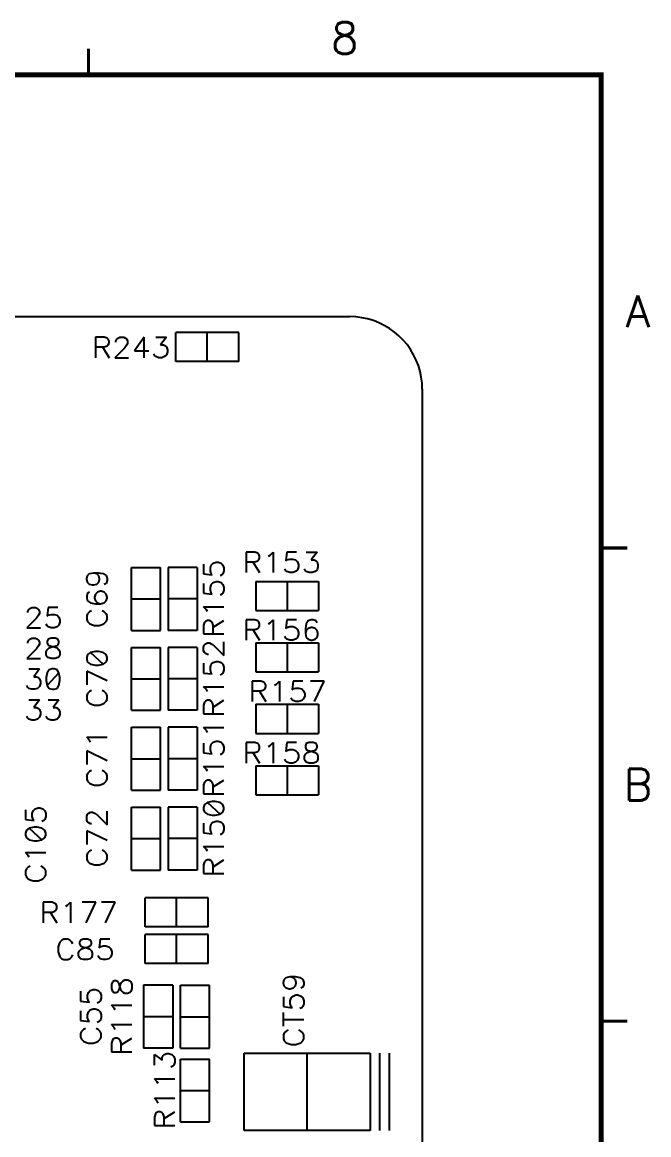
# Model space of a CAD drawing. Extents: x 295 to 953, y 10 to 290.
# Drawn here: x 826.9 to 886.5, y 184.2 to 290 of the extents above; entities that cross this region are included whole.
import ezdxf
from ezdxf.enums import TextEntityAlignment as Align

# ---------------------------------------------------------------- set-up
doc = ezdxf.new("R2010")
doc.units = 0
doc.header["$LTSCALE"] = 5
doc.header["$MEASUREMENT"] = 0
doc.layers.get('0').update_dxf_attribs({"linetype": 'CONTINUOUS', "lineweight": 25})
for name, color, linetype in [('DV-PEI-A6_BSK', 2, 'CONTINUOUS'), ('문자', 4, 'CONTINUOUS'), ('테두리', 3, 'CONTINUOUS')]:
    doc.layers.add(name, color=color, linetype=linetype)
doc.styles.get("Standard").update_dxf_attribs({"font": 'simplex.shx'})

# ---------------------------------------------------------------- blocks, each defined once
blk = doc.blocks.new('C')
at = {"layer": '테두리'}
blk.add_line((405, 285), (405, 15), dxfattribs=at)
for points, const_width in [([(356.25, 287.5), (356.25, 285)], 0.3), ([(15, 285), (15, 15), (405, 15), (405, 285), (15, 285)], 0.5), ([(407.5, 240), (405, 240)], 0.3), ([(407.5, 195), (405, 195)], 0.3)]:
    blk.add_lwpolyline(points, dxfattribs=dict(at, const_width=const_width))
at = {"layer": '문자'}
for s, p in [('8', (380.62, 288.5)), ('A', (408.5, 262.5)), ('B', (408.5, 217.5))]:
    blk.add_text(s, height=3, dxfattribs=at).set_placement(p, align=Align.MIDDLE)

msp = doc.modelspace()

# ---------------------------------------------------------------- linework, layer by layer
at = {"layer": 'DV-PEI-A6_BSK', "color": 7}
for p, q in [((515.38, 262), (858.07, 262)), ((858.65, 261.98), (858.07, 262)), ((859.21, 261.9), (858.65, 261.98)), ((859.77, 261.78), (859.21, 261.9)), ((860.32, 261.63), (859.77, 261.78)), ((860.85, 261.42), (860.32, 261.63)), ((861.36, 261.16), (860.85, 261.42)), ((847.52, 260.48), (841.54, 260.48)), ((841.54, 257.72), (841.54, 260.48)), ((844.53, 257.72), (844.53, 260.48)), ((847.52, 257.72), (847.52, 260.48)), ((861.85, 260.87), (861.36, 261.16)), ((862.32, 260.54), (861.85, 260.87)), ((862.75, 260.17), (862.32, 260.54)), ((834.73, 260.04), (833.9, 260.04)), ((833.9, 260.04), (833.9, 258.1)), ((835.01, 259.95), (834.73, 260.04)), ((835.1, 259.86), (835.01, 259.95)), ((835.01, 259.21), (835.1, 259.31)), ((835.19, 259.67), (835.1, 259.86)), ((835.1, 259.31), (835.19, 259.49)), ((835.19, 259.49), (835.19, 259.67)), ((835.84, 259.67), (835.93, 259.86)), ((835.84, 259.58), (835.84, 259.67)), ((835.93, 259.86), (836.03, 259.95)), ((836.03, 259.95), (836.21, 260.04)), ((836.21, 260.04), (836.58, 260.04)), ((836.58, 260.04), (836.76, 259.95)), ((836.86, 259.31), (836.68, 259.03)), ((836.76, 259.95), (836.86, 259.86)), ((836.86, 259.86), (836.95, 259.67)), ((836.95, 259.49), (836.86, 259.31)), ((836.95, 259.67), (836.95, 259.49)), ((838.52, 260.04), (837.6, 258.75)), ((838.52, 258.1), (838.52, 260.04)), ((839.63, 260.04), (840.65, 260.04)), ((840.65, 260.04), (840.09, 259.31)), ((840.09, 259.31), (840.37, 259.31)), ((840.37, 259.31), (840.55, 259.21)), ((863.15, 259.77), (862.75, 260.17)), ((863.52, 259.34), (863.15, 259.77)), ((863.85, 258.87), (863.52, 259.34)), ((833.9, 259.12), (834.73, 259.12)), ((834.55, 259.12), (835.19, 258.1)), ((834.73, 259.12), (835.01, 259.21)), ((836.68, 259.03), (835.75, 258.1)), ((837.6, 258.75), (838.98, 258.75)), ((839.54, 258.29), (839.44, 258.47)), ((839.63, 258.2), (839.54, 258.29)), ((839.91, 258.1), (839.63, 258.2)), ((840.46, 258.2), (840.19, 258.1)), ((840.65, 258.38), (840.46, 258.2)), ((840.55, 259.21), (840.65, 259.12)), ((840.65, 259.12), (840.74, 258.84)), ((840.74, 258.66), (840.65, 258.38)), ((840.74, 258.84), (840.74, 258.66)), ((864.14, 258.38), (863.85, 258.87)), ((864.4, 257.87), (864.14, 258.38)), ((835.75, 258.1), (837.04, 258.1)), ((840.19, 258.1), (839.91, 258.1)), ((847.52, 257.72), (841.54, 257.72)), ((864.61, 257.34), (864.4, 257.87)), ((864.76, 256.79), (864.61, 257.34)), ((864.88, 256.23), (864.76, 256.79)), ((864.95, 255.67), (864.88, 256.23)), ((864.97, 255.09), (864.95, 255.67)), ((864.97, 255.09), (864.97, 84.9)), ((849.04, 239.6), (848.21, 239.6)), ((848.21, 239.6), (848.21, 237.66)), ((849.32, 239.5), (849.04, 239.6)), ((849.42, 239.41), (849.32, 239.5)), ((849.5, 239.23), (849.42, 239.41)), ((849.5, 239.04), (849.5, 239.23)), ((850.34, 239.23), (850.52, 239.32)), ((850.52, 239.32), (850.8, 239.6)), ((850.8, 239.6), (850.8, 237.66)), ((852.09, 239.6), (852, 238.77)), ((853.02, 239.6), (852.09, 239.6)), ((853.94, 239.6), (854.96, 239.6)), ((854.96, 239.6), (854.41, 238.86)), ((837.31, 232.16), (837.31, 238.14)), ((837.31, 238.14), (840.07, 238.14)), ((840.07, 232.16), (840.07, 238.14)), ((840.81, 238.14), (840.81, 232.16)), ((843.57, 238.14), (840.81, 238.14)), ((843.57, 238.14), (843.57, 232.16)), ((844.17, 238.47), (844.17, 237.55)), ((844.82, 238.11), (844.91, 238.38)), ((844.82, 237.83), (844.82, 238.11)), ((844.91, 238.38), (845.09, 238.57)), ((845.09, 238.57), (845.37, 238.66)), ((845.37, 238.66), (845.56, 238.66)), ((845.56, 238.66), (845.84, 238.57)), ((845.84, 238.57), (846.02, 238.38)), ((846.02, 238.38), (846.11, 238.11)), ((846.11, 238.11), (846.11, 237.83)), ((848.21, 238.67), (849.04, 238.67)), ((848.86, 238.67), (849.5, 237.66)), ((849.04, 238.67), (849.32, 238.77)), ((849.32, 238.77), (849.42, 238.86)), ((849.42, 238.86), (849.5, 239.04)), ((852, 238.77), (852.09, 238.86)), ((852.09, 238.86), (852.37, 238.95)), ((852.37, 238.95), (852.65, 238.95)), ((852.65, 238.95), (852.93, 238.86)), ((852.93, 238.86), (853.11, 238.67)), ((853.11, 238.67), (853.2, 238.4)), ((853.2, 238.21), (853.11, 237.93)), ((853.2, 238.4), (853.2, 238.21)), ((854.41, 238.86), (854.68, 238.86)), ((854.68, 238.86), (854.87, 238.77)), ((854.87, 238.77), (854.96, 238.67)), ((854.96, 238.67), (855.05, 238.4)), ((855.05, 238.21), (854.96, 237.93)), ((855.05, 238.4), (855.05, 238.21)), ((833.06, 237.1), (833.15, 237.38)), ((833.06, 237), (833.06, 237.1)), ((833.15, 236.73), (833.06, 237)), ((833.15, 237.38), (833.34, 237.56)), ((833.34, 237.56), (833.71, 237.65)), ((833.71, 237.65), (833.99, 237.56)), ((833.71, 237.65), (834.17, 237.65)), ((833.99, 237.56), (834.17, 237.38)), ((834.17, 237.65), (834.64, 237.56)), ((834.17, 237.38), (834.26, 237.1)), ((834.26, 237), (834.17, 236.73)), ((834.26, 237.1), (834.26, 237)), ((834.64, 237.56), (834.92, 237.38)), ((834.92, 237.38), (835.01, 237.1)), ((835.01, 237.1), (835.01, 236.91)), ((844.17, 237.55), (845, 237.46)), ((844.91, 237.55), (844.82, 237.83)), ((845, 237.46), (844.91, 237.55)), ((845.92, 237.46), (845.74, 237.36)), ((846.02, 237.55), (845.92, 237.46)), ((846.11, 237.83), (846.02, 237.55)), ((852, 237.84), (851.91, 238.02)), ((852.09, 237.75), (852, 237.84)), ((852.37, 237.66), (852.09, 237.75)), ((852.65, 237.66), (852.37, 237.66)), ((852.93, 237.75), (852.65, 237.66)), ((853.11, 237.93), (852.93, 237.75)), ((853.85, 237.84), (853.76, 238.02)), ((853.94, 237.75), (853.85, 237.84)), ((854.22, 237.66), (853.94, 237.75)), ((854.5, 237.66), (854.22, 237.66)), ((854.77, 237.75), (854.5, 237.66)), ((854.96, 237.93), (854.77, 237.75)), ((833.34, 236.54), (833.15, 236.73)), ((833.61, 236.45), (833.34, 236.54)), ((833.71, 236.45), (833.61, 236.45)), ((833.99, 236.54), (833.71, 236.45)), ((834.17, 236.73), (833.99, 236.54)), ((834.92, 236.63), (834.73, 236.54)), ((835.01, 236.91), (834.92, 236.63)), ((844.17, 236.63), (844.17, 235.7)), ((844.82, 236.25), (844.91, 236.53)), ((844.82, 235.98), (844.82, 236.25)), ((844.91, 235.7), (844.82, 235.98)), ((844.91, 236.53), (845.09, 236.72)), ((845.09, 236.72), (845.37, 236.81)), ((845.37, 236.81), (845.56, 236.81)), ((845.56, 236.81), (845.84, 236.72)), ((845.84, 236.72), (846.02, 236.53)), ((846.02, 236.53), (846.11, 236.25)), ((846.11, 235.98), (846.02, 235.7)), ((846.11, 236.25), (846.11, 235.98)), ((849.14, 236.82), (855.11, 236.82)), ((849.14, 236.82), (849.14, 234.06)), ((852.12, 236.82), (852.12, 234.06)), ((855.11, 236.82), (855.11, 234.06)), ((833.15, 235.7), (833.06, 235.42)), ((833.06, 235.42), (833.06, 235.24)), ((833.06, 235.24), (833.15, 234.96)), ((833.34, 235.8), (833.15, 235.7)), ((833.15, 234.96), (833.43, 234.78)), ((833.89, 235.61), (833.8, 235.33)), ((833.8, 235.33), (833.8, 235.24)), ((833.8, 235.24), (833.89, 234.96)), ((834.08, 235.8), (833.89, 235.61)), ((833.89, 234.96), (834.08, 234.78)), ((834.36, 235.89), (834.08, 235.8)), ((834.45, 235.89), (834.36, 235.89)), ((834.73, 235.8), (834.45, 235.89)), ((834.92, 235.61), (834.73, 235.8)), ((834.73, 234.78), (834.92, 234.96)), ((835.01, 235.33), (834.92, 235.61)), ((834.92, 234.96), (835.01, 235.24)), ((835.01, 235.24), (835.01, 235.33)), ((837.31, 235.15), (840.07, 235.15)), ((843.57, 235.15), (840.81, 235.15)), ((844.17, 235.7), (845, 235.61)), ((845, 235.61), (844.91, 235.7)), ((845.92, 235.61), (845.74, 235.52)), ((846.02, 235.7), (845.92, 235.61)), ((827.47, 233.97), (827.56, 234.16)), ((827.47, 233.88), (827.47, 233.97)), ((827.56, 234.16), (827.65, 234.24)), ((827.65, 234.24), (827.84, 234.34)), ((827.84, 234.34), (828.2, 234.34)), ((828.2, 234.34), (828.39, 234.24)), ((828.39, 234.24), (828.48, 234.16)), ((828.48, 234.16), (828.57, 233.97)), ((828.57, 233.97), (828.57, 233.78)), ((829.41, 234.34), (829.31, 233.51)), ((830.33, 234.34), (829.41, 234.34)), ((833.34, 233.94), (833.15, 233.75)), ((833.52, 234.03), (833.34, 233.94)), ((833.43, 234.78), (833.89, 234.68)), ((833.89, 234.68), (834.36, 234.68)), ((834.08, 234.78), (834.36, 234.68)), ((834.36, 234.68), (834.73, 234.78)), ((834.73, 233.94), (834.54, 234.03)), ((834.92, 233.75), (834.73, 233.94)), ((844.45, 234.13), (844.17, 234.41)), ((844.17, 234.41), (846.11, 234.41)), ((844.54, 233.95), (844.45, 234.13)), ((849.14, 234.06), (855.11, 234.06)), ((828.3, 233.32), (827.37, 232.4)), ((828.48, 233.6), (828.3, 233.32)), ((828.57, 233.78), (828.48, 233.6)), ((829.31, 233.51), (829.41, 233.6)), ((829.41, 233.6), (829.68, 233.69)), ((829.68, 233.69), (829.96, 233.69)), ((829.96, 233.69), (830.24, 233.6)), ((830.24, 233.6), (830.42, 233.41)), ((830.42, 233.41), (830.52, 233.14)), ((830.52, 232.95), (830.42, 232.67)), ((830.52, 233.14), (830.52, 232.95)), ((833.15, 233.75), (833.06, 233.57)), ((833.06, 233.57), (833.06, 233.2)), ((833.06, 233.2), (833.15, 233.01)), ((833.15, 233.01), (833.34, 232.82)), ((833.34, 232.82), (833.52, 232.73)), ((834.54, 232.73), (834.73, 232.82)), ((834.73, 232.82), (834.92, 233.01)), ((835.01, 233.57), (834.92, 233.75)), ((834.92, 233.01), (835.01, 233.2)), ((835.01, 233.2), (835.01, 233.57)), ((844.26, 232.93), (844.17, 232.65)), ((844.35, 233.02), (844.26, 232.93)), ((844.54, 233.11), (844.35, 233.02)), ((844.73, 233.11), (844.54, 233.11)), ((844.91, 233.02), (844.73, 233.11)), ((845, 232.93), (844.91, 233.02)), ((845.09, 232.65), (845, 232.93)), ((845.09, 232.47), (846.11, 233.11)), ((849.04, 233.17), (848.21, 233.17)), ((848.21, 233.17), (848.21, 231.23)), ((849.32, 233.08), (849.04, 233.17)), ((849.42, 232.99), (849.32, 233.08)), ((849.5, 232.8), (849.42, 232.99)), ((849.5, 232.61), (849.5, 232.8)), ((850.34, 232.8), (850.52, 232.89)), ((850.52, 232.89), (850.8, 233.17)), ((850.8, 233.17), (850.8, 231.23)), ((852.09, 233.17), (852, 232.34)), ((853.02, 233.17), (852.09, 233.17)), ((853.94, 232.8), (853.85, 232.34)), ((854.13, 233.08), (853.94, 232.8)), ((854.41, 233.17), (854.13, 233.08)), ((854.59, 233.17), (854.41, 233.17)), ((854.87, 233.08), (854.59, 233.17)), ((854.96, 232.89), (854.87, 233.08)), ((827.37, 232.4), (828.67, 232.4)), ((829.31, 232.59), (829.22, 232.77)), ((829.41, 232.49), (829.31, 232.59)), ((829.68, 232.4), (829.41, 232.49)), ((829.96, 232.4), (829.68, 232.4)), ((830.24, 232.49), (829.96, 232.4)), ((830.42, 232.67), (830.24, 232.49)), ((833.52, 232.73), (833.8, 232.64)), ((833.8, 232.64), (834.26, 232.64)), ((834.26, 232.64), (834.54, 232.73)), ((837.31, 232.16), (840.07, 232.16)), ((843.57, 232.16), (840.81, 232.16)), ((844.17, 232.65), (844.17, 231.82)), ((844.17, 231.82), (846.11, 231.82)), ((845.09, 231.82), (845.09, 232.65)), ((848.21, 232.25), (849.04, 232.25)), ((848.86, 232.25), (849.5, 231.23)), ((849.04, 232.25), (849.32, 232.34)), ((849.32, 232.34), (849.42, 232.43)), ((849.42, 232.43), (849.5, 232.61)), ((852, 232.34), (852.09, 232.43)), ((852.09, 232.43), (852.37, 232.52)), ((852.37, 232.52), (852.65, 232.52)), ((852.65, 232.52), (852.93, 232.43)), ((852.93, 232.43), (853.11, 232.25)), ((853.11, 232.25), (853.2, 231.97)), ((853.2, 231.78), (853.11, 231.5)), ((853.2, 231.97), (853.2, 231.78)), ((853.85, 232.34), (853.85, 231.88)), ((853.94, 232.15), (853.85, 231.88)), ((853.85, 231.88), (853.94, 231.5)), ((854.13, 232.34), (853.94, 232.15)), ((854.41, 232.43), (854.13, 232.34)), ((854.5, 232.43), (854.41, 232.43)), ((854.77, 232.34), (854.5, 232.43)), ((854.96, 232.15), (854.77, 232.34)), ((855.05, 231.88), (854.96, 232.15)), ((854.96, 231.5), (855.05, 231.78)), ((855.05, 231.78), (855.05, 231.88)), ((827.47, 231.05), (827.56, 231.24)), ((827.47, 230.96), (827.47, 231.05)), ((827.56, 231.24), (827.65, 231.32)), ((827.65, 231.32), (827.84, 231.42)), ((827.84, 231.42), (828.2, 231.42)), ((828.2, 231.42), (828.39, 231.32)), ((828.48, 230.68), (828.3, 230.4)), ((828.39, 231.32), (828.48, 231.24)), ((828.48, 231.24), (828.57, 231.05)), ((828.57, 230.86), (828.48, 230.68)), ((828.57, 231.05), (828.57, 230.86)), ((829.41, 231.32), (829.31, 231.14)), ((829.31, 231.14), (829.31, 230.96)), ((829.31, 230.96), (829.41, 230.77)), ((829.68, 231.42), (829.41, 231.32)), ((829.41, 230.77), (829.59, 230.68)), ((829.59, 230.68), (829.96, 230.59)), ((830.06, 231.42), (829.68, 231.42)), ((829.78, 230.59), (830.14, 230.68)), ((830.33, 231.32), (830.06, 231.42)), ((830.14, 230.68), (830.33, 230.77)), ((830.42, 231.14), (830.33, 231.32)), ((830.33, 230.77), (830.42, 230.96)), ((830.42, 230.96), (830.42, 231.14)), ((844.17, 230.6), (844.26, 230.79)), ((844.26, 230.79), (844.35, 230.88)), ((844.35, 230.88), (844.54, 230.97)), ((844.54, 230.97), (844.73, 230.97)), ((844.73, 230.97), (844.91, 230.88)), ((844.91, 230.88), (845.19, 230.69)), ((845.19, 230.69), (846.11, 229.77)), ((846.11, 229.77), (846.11, 231.07)), ((849.14, 230.98), (855.11, 230.98)), ((849.14, 230.98), (849.14, 228.22)), ((852, 231.42), (851.91, 231.6)), ((852.09, 231.32), (852, 231.42)), ((852.37, 231.23), (852.09, 231.32)), ((852.12, 230.98), (852.12, 228.22)), ((852.65, 231.23), (852.37, 231.23)), ((852.93, 231.32), (852.65, 231.23)), ((853.11, 231.5), (852.93, 231.32)), ((853.94, 231.5), (854.13, 231.32)), ((854.13, 231.32), (854.41, 231.23)), ((854.41, 231.23), (854.5, 231.23)), ((854.5, 231.23), (854.77, 231.32)), ((854.77, 231.32), (854.96, 231.5)), ((855.11, 230.98), (855.11, 228.22)), ((828.3, 230.4), (827.37, 229.48)), ((829.22, 230.13), (829.31, 230.31)), ((829.22, 229.85), (829.22, 230.13)), ((829.31, 229.66), (829.22, 229.85)), ((829.31, 230.31), (829.5, 230.49)), ((829.41, 229.57), (829.31, 229.66)), ((829.5, 230.49), (829.78, 230.59)), ((829.96, 230.59), (830.24, 230.49)), ((830.24, 230.49), (830.42, 230.31)), ((830.42, 229.66), (830.33, 229.57)), ((830.42, 230.31), (830.52, 230.13)), ((830.52, 229.85), (830.42, 229.66)), ((830.52, 230.13), (830.52, 229.85)), ((833.15, 229.87), (833.06, 229.59)), ((833.43, 230.06), (833.15, 229.87)), ((833.89, 230.15), (833.43, 230.06)), ((833.43, 230.06), (834.64, 228.95)), ((834.17, 230.15), (833.89, 230.15)), ((834.64, 230.06), (834.17, 230.15)), ((834.92, 229.87), (834.64, 230.06)), ((835.01, 229.59), (834.92, 229.87)), ((837.31, 224.56), (837.31, 230.54)), ((837.31, 230.54), (840.07, 230.54)), ((840.07, 224.56), (840.07, 230.54)), ((840.81, 230.54), (840.81, 224.56)), ((843.57, 230.54), (840.81, 230.54)), ((843.57, 230.54), (843.57, 224.56)), ((844.17, 230.23), (844.17, 230.6)), ((844.26, 230.05), (844.17, 230.23)), ((844.35, 229.96), (844.26, 230.05)), ((844.54, 229.86), (844.35, 229.96)), ((844.63, 229.86), (844.54, 229.86)), ((827.37, 229.48), (828.67, 229.48)), ((829.68, 229.48), (829.41, 229.57)), ((830.06, 229.48), (829.68, 229.48)), ((830.33, 229.57), (830.06, 229.48)), ((833.06, 229.59), (833.06, 229.41)), ((833.06, 229.41), (833.15, 229.13)), ((833.15, 229.13), (833.43, 228.95)), ((833.43, 228.95), (833.89, 228.85)), ((833.89, 228.85), (834.17, 228.85)), ((834.17, 228.85), (834.64, 228.95)), ((834.64, 228.95), (834.92, 229.13)), ((834.92, 229.13), (835.01, 229.41)), ((835.01, 229.41), (835.01, 229.59)), ((844.17, 229.03), (844.17, 228.1)), ((844.82, 228.66), (844.91, 228.94)), ((844.82, 228.38), (844.82, 228.66)), ((844.91, 228.94), (845.09, 229.12)), ((845.09, 229.12), (845.37, 229.21)), ((845.37, 229.21), (845.56, 229.21)), ((845.56, 229.21), (845.84, 229.12)), ((845.84, 229.12), (846.02, 228.94)), ((846.02, 228.94), (846.11, 228.66)), ((846.11, 228.66), (846.11, 228.38)), ((827.56, 228.5), (828.57, 228.5)), ((828.57, 228.5), (828.02, 227.76)), ((828.02, 227.76), (828.3, 227.76)), ((828.3, 227.76), (828.48, 227.67)), ((828.48, 227.67), (828.57, 227.57)), ((828.57, 227.57), (828.67, 227.3)), ((829.31, 228.13), (829.22, 227.67)), ((829.22, 227.67), (829.22, 227.39)), ((829.5, 228.4), (829.31, 228.13)), ((830.42, 228.13), (829.31, 226.92)), ((829.78, 228.5), (829.5, 228.4)), ((829.96, 228.5), (829.78, 228.5)), ((830.24, 228.4), (829.96, 228.5)), ((830.42, 228.13), (830.24, 228.4)), ((830.52, 227.67), (830.42, 228.13)), ((830.52, 227.39), (830.52, 227.67)), ((835.01, 227.37), (833.06, 228.3)), ((833.06, 228.3), (833.06, 226.99)), ((837.31, 227.56), (840.07, 227.56)), ((843.57, 227.56), (840.81, 227.56)), ((844.17, 228.1), (845, 228.02)), ((844.91, 228.1), (844.82, 228.38)), ((845, 228.02), (844.91, 228.1)), ((845.92, 228.02), (845.74, 227.92)), ((846.02, 228.1), (845.92, 228.02)), ((846.11, 228.38), (846.02, 228.1)), ((849.14, 228.22), (855.11, 228.22)), ((827.47, 226.74), (827.37, 226.92)), ((827.56, 226.65), (827.47, 226.74)), ((827.84, 226.56), (827.56, 226.65)), ((828.11, 226.56), (827.84, 226.56)), ((828.39, 226.65), (828.11, 226.56)), ((828.57, 226.83), (828.39, 226.65)), ((828.67, 227.11), (828.57, 226.83)), ((828.67, 227.3), (828.67, 227.11)), ((829.22, 227.39), (829.31, 226.92)), ((829.31, 226.92), (829.5, 226.65)), ((829.5, 226.65), (829.78, 226.56)), ((829.78, 226.56), (829.96, 226.56)), ((829.96, 226.56), (830.24, 226.65)), ((830.24, 226.65), (830.42, 226.92)), ((830.42, 226.92), (830.52, 227.39)), ((833.52, 226.44), (833.34, 226.35)), ((834.73, 226.35), (834.54, 226.44)), ((844.45, 226.53), (844.17, 226.81)), ((844.17, 226.81), (846.11, 226.81)), ((844.54, 226.35), (844.45, 226.53)), ((849.63, 227.33), (848.8, 227.33)), ((848.8, 227.33), (848.8, 225.39)), ((849.91, 227.23), (849.63, 227.33)), ((849.63, 226.4), (849.91, 226.5)), ((850, 227.15), (849.91, 227.23)), ((849.91, 226.5), (850, 226.59)), ((850.09, 226.96), (850, 227.15)), ((850, 226.59), (850.09, 226.77)), ((850.09, 226.77), (850.09, 226.96)), ((850.92, 226.96), (851.11, 227.05)), ((851.11, 227.05), (851.39, 227.33)), ((851.39, 227.33), (851.39, 225.39)), ((852.68, 227.33), (852.59, 226.5)), ((852.59, 226.5), (852.68, 226.59)), ((853.61, 227.33), (852.68, 227.33)), ((852.68, 226.59), (852.96, 226.68)), ((852.96, 226.68), (853.23, 226.68)), ((853.23, 226.68), (853.51, 226.59)), ((853.51, 226.59), (853.69, 226.4)), ((855.64, 227.33), (854.34, 227.33)), ((854.71, 225.39), (855.64, 227.33)), ((827.56, 225.57), (828.57, 225.57)), ((828.57, 225.57), (828.02, 224.84)), ((829.41, 225.57), (830.42, 225.57)), ((830.42, 225.57), (829.87, 224.84)), ((833.15, 226.16), (833.06, 225.97)), ((833.06, 225.97), (833.06, 225.6)), ((833.06, 225.6), (833.15, 225.42)), ((833.34, 226.35), (833.15, 226.16)), ((833.15, 225.42), (833.34, 225.23)), ((834.92, 226.16), (834.73, 226.35)), ((834.73, 225.23), (834.92, 225.42)), ((835.01, 225.97), (834.92, 226.16)), ((834.92, 225.42), (835.01, 225.6)), ((835.01, 225.6), (835.01, 225.97)), ((844.35, 225.43), (844.26, 225.34)), ((844.54, 225.52), (844.35, 225.43)), ((844.73, 225.52), (844.54, 225.52)), ((844.91, 225.43), (844.73, 225.52)), ((845, 225.34), (844.91, 225.43)), ((845.09, 224.87), (846.11, 225.52)), ((848.8, 226.4), (849.63, 226.4)), ((849.45, 226.4), (850.09, 225.39)), ((852.59, 225.57), (852.5, 225.76)), ((852.68, 225.48), (852.59, 225.57)), ((852.96, 225.39), (852.68, 225.48)), ((853.23, 225.39), (852.96, 225.39)), ((853.51, 225.48), (853.23, 225.39)), ((853.69, 225.66), (853.51, 225.48)), ((853.69, 226.4), (853.79, 226.13)), ((853.79, 225.94), (853.69, 225.66)), ((853.79, 226.13), (853.79, 225.94)), ((828.02, 224.84), (828.3, 224.84)), ((828.3, 224.84), (828.48, 224.75)), ((828.48, 224.75), (828.57, 224.65)), ((828.57, 224.65), (828.67, 224.38)), ((828.67, 224.38), (828.67, 224.19)), ((829.87, 224.84), (830.14, 224.84)), ((830.14, 224.84), (830.33, 224.75)), ((830.33, 224.75), (830.42, 224.65)), ((830.42, 224.65), (830.52, 224.38)), ((830.52, 224.38), (830.52, 224.19)), ((833.34, 225.23), (833.52, 225.14)), ((833.52, 225.14), (833.8, 225.05)), ((833.8, 225.05), (834.26, 225.05)), ((834.26, 225.05), (834.54, 225.14)), ((834.54, 225.14), (834.73, 225.23)), ((837.31, 224.56), (840.07, 224.56)), ((843.57, 224.56), (840.81, 224.56)), ((844.26, 225.34), (844.17, 225.05)), ((844.17, 225.05), (844.17, 224.23)), ((845.09, 225.05), (845, 225.34)), ((845.09, 224.23), (845.09, 225.05)), ((849.14, 225.14), (855.11, 225.14)), ((849.14, 225.14), (849.14, 222.37)), ((852.12, 225.14), (852.12, 222.37)), ((855.11, 225.14), (855.11, 222.37)), ((827.47, 223.82), (827.37, 224)), ((827.56, 223.73), (827.47, 223.82)), ((827.84, 223.64), (827.56, 223.73)), ((828.11, 223.64), (827.84, 223.64)), ((828.39, 223.73), (828.11, 223.64)), ((828.57, 223.91), (828.39, 223.73)), ((828.67, 224.19), (828.57, 223.91)), ((829.31, 223.82), (829.22, 224)), ((829.41, 223.73), (829.31, 223.82)), ((829.68, 223.64), (829.41, 223.73)), ((829.96, 223.64), (829.68, 223.64)), ((830.24, 223.73), (829.96, 223.64)), ((830.42, 223.91), (830.24, 223.73)), ((830.52, 224.19), (830.42, 223.91)), ((844.17, 224.23), (846.11, 224.23)), ((837.31, 216.97), (837.31, 222.95)), ((837.31, 222.95), (840.07, 222.95)), ((840.07, 216.97), (840.07, 222.95)), ((840.81, 222.95), (840.81, 216.97)), ((843.57, 222.95), (840.81, 222.95)), ((843.57, 222.95), (843.57, 216.97)), ((844.45, 222.64), (844.17, 222.92)), ((844.17, 222.92), (846.11, 222.92)), ((844.54, 222.46), (844.45, 222.64)), ((849.14, 222.37), (855.11, 222.37)), ((833.34, 221.72), (833.06, 222)), ((833.06, 222), (835.01, 222)), ((833.43, 221.54), (833.34, 221.72)), ((844.17, 221.44), (844.17, 220.51)), ((844.82, 221.06), (844.91, 221.35)), ((844.91, 221.35), (845.09, 221.53)), ((845.09, 221.53), (845.37, 221.62)), ((845.37, 221.62), (845.56, 221.62)), ((845.56, 221.62), (845.84, 221.53)), ((845.84, 221.53), (846.02, 221.35)), ((846.02, 221.35), (846.11, 221.06)), ((849.04, 221.49), (848.21, 221.49)), ((848.21, 221.49), (848.21, 219.55)), ((849.32, 221.39), (849.04, 221.49)), ((849.42, 221.3), (849.32, 221.39)), ((849.5, 221.12), (849.42, 221.3)), ((850.34, 221.12), (850.52, 221.21)), ((850.52, 221.21), (850.8, 221.49)), ((850.8, 221.49), (850.8, 219.55)), ((852.09, 221.49), (852, 220.66)), ((853.02, 221.49), (852.09, 221.49)), ((853.94, 221.39), (853.85, 221.21)), ((853.85, 221.21), (853.85, 221.02)), ((854.22, 221.49), (853.94, 221.39)), ((854.59, 221.49), (854.22, 221.49)), ((854.87, 221.39), (854.59, 221.49)), ((854.96, 221.21), (854.87, 221.39)), ((854.96, 221.02), (854.96, 221.21)), ((835.01, 219.77), (833.06, 220.7)), ((833.06, 220.7), (833.06, 219.4)), ((844.17, 220.51), (845, 220.42)), ((844.82, 220.79), (844.82, 221.06)), ((844.91, 220.51), (844.82, 220.79)), ((845, 220.42), (844.91, 220.51)), ((845.92, 220.42), (845.74, 220.33)), ((846.02, 220.51), (845.92, 220.42)), ((846.11, 220.79), (846.02, 220.51)), ((846.11, 221.06), (846.11, 220.79)), ((848.21, 220.56), (849.04, 220.56)), ((848.86, 220.56), (849.5, 219.55)), ((849.04, 220.56), (849.32, 220.66)), ((849.32, 220.66), (849.42, 220.75)), ((849.42, 220.75), (849.5, 220.93)), ((849.5, 220.93), (849.5, 221.12)), ((852, 220.66), (852.09, 220.75)), ((852.09, 220.75), (852.37, 220.84)), ((852.37, 220.84), (852.65, 220.84)), ((852.65, 220.84), (852.93, 220.75)), ((852.93, 220.75), (853.11, 220.56)), ((853.11, 220.56), (853.2, 220.29)), ((853.2, 220.1), (853.11, 219.82)), ((853.2, 220.29), (853.2, 220.1)), ((853.76, 220.19), (853.85, 220.38)), ((853.76, 219.91), (853.76, 220.19)), ((853.85, 221.02), (853.94, 220.84)), ((853.85, 220.38), (854.04, 220.56)), ((853.94, 220.84), (854.13, 220.75)), ((854.04, 220.56), (854.31, 220.66)), ((854.13, 220.75), (854.5, 220.66)), ((854.31, 220.66), (854.68, 220.75)), ((854.5, 220.66), (854.77, 220.56)), ((854.68, 220.75), (854.87, 220.84)), ((854.77, 220.56), (854.96, 220.38)), ((854.87, 220.84), (854.96, 221.02)), ((854.96, 220.38), (855.05, 220.19)), ((855.05, 220.19), (855.05, 219.91)), ((837.31, 219.96), (840.07, 219.96)), ((843.57, 219.96), (840.81, 219.96)), ((844.45, 218.94), (844.17, 219.22)), ((844.17, 219.22), (846.11, 219.22)), ((849.14, 219.29), (855.11, 219.29)), ((849.14, 219.29), (849.14, 216.53)), ((852, 219.73), (851.91, 219.91)), ((852.09, 219.64), (852, 219.73)), ((852.37, 219.55), (852.09, 219.64)), ((852.12, 219.29), (852.12, 216.53)), ((852.65, 219.55), (852.37, 219.55)), ((852.93, 219.64), (852.65, 219.55)), ((853.11, 219.82), (852.93, 219.64)), ((853.85, 219.73), (853.76, 219.91)), ((853.94, 219.64), (853.85, 219.73)), ((854.22, 219.55), (853.94, 219.64)), ((854.59, 219.55), (854.22, 219.55)), ((854.87, 219.64), (854.59, 219.55)), ((854.96, 219.73), (854.87, 219.64)), ((855.05, 219.91), (854.96, 219.73)), ((855.11, 219.29), (855.11, 216.53)), ((833.15, 218.56), (833.06, 218.38)), ((833.06, 218.38), (833.06, 218.01)), ((833.06, 218.01), (833.15, 217.82)), ((833.34, 218.75), (833.15, 218.56)), ((833.52, 218.84), (833.34, 218.75)), ((834.73, 218.75), (834.54, 218.84)), ((834.92, 218.56), (834.73, 218.75)), ((835.01, 218.38), (834.92, 218.56)), ((834.92, 217.82), (835.01, 218.01)), ((835.01, 218.01), (835.01, 218.38)), ((844.54, 218.76), (844.45, 218.94)), ((833.15, 217.82), (833.34, 217.64)), ((833.34, 217.64), (833.52, 217.54)), ((833.52, 217.54), (833.8, 217.45)), ((833.8, 217.45), (834.26, 217.45)), ((834.26, 217.45), (834.54, 217.54)), ((834.54, 217.54), (834.73, 217.64)), ((834.73, 217.64), (834.92, 217.82)), ((837.31, 216.97), (840.07, 216.97)), ((843.57, 216.97), (840.81, 216.97)), ((844.26, 217.74), (844.17, 217.46)), ((844.17, 217.46), (844.17, 216.63)), ((844.35, 217.83), (844.26, 217.74)), ((844.54, 217.92), (844.35, 217.83)), ((844.73, 217.92), (844.54, 217.92)), ((844.91, 217.83), (844.73, 217.92)), ((845, 217.74), (844.91, 217.83)), ((845.09, 217.46), (845, 217.74)), ((845.09, 217.28), (846.11, 217.92)), ((845.09, 216.63), (845.09, 217.46)), ((844.17, 216.63), (846.11, 216.63)), ((845, 215.88), (844.54, 215.78)), ((845.28, 215.88), (845, 215.88)), ((845.74, 215.78), (845.28, 215.88)), ((849.14, 216.53), (855.11, 216.53)), ((827.23, 215.11), (827.23, 214.18)), ((827.88, 214.74), (827.96, 215.01)), ((827.96, 215.01), (828.15, 215.2)), ((828.15, 215.2), (828.43, 215.29)), ((828.43, 215.29), (828.61, 215.29)), ((828.61, 215.29), (828.89, 215.2)), ((828.89, 215.2), (829.07, 215.01)), ((829.07, 215.01), (829.17, 214.74)), ((833.25, 214.78), (833.43, 214.87)), ((833.43, 214.87), (833.61, 214.87)), ((833.61, 214.87), (833.8, 214.78)), ((835.01, 213.66), (835.01, 214.96)), ((837.31, 209.37), (837.31, 215.35)), ((837.31, 215.35), (840.07, 215.35)), ((840.07, 209.37), (840.07, 215.35)), ((840.81, 215.35), (840.81, 209.37)), ((843.57, 215.35), (840.81, 215.35)), ((843.57, 215.35), (843.57, 209.37)), ((844.26, 215.6), (844.17, 215.32)), ((844.17, 215.32), (844.17, 215.14)), ((844.17, 215.14), (844.26, 214.86)), ((844.54, 215.78), (844.26, 215.6)), ((844.26, 214.86), (844.54, 214.67)), ((844.54, 215.78), (845.74, 214.67)), ((846.02, 215.6), (845.74, 215.78)), ((845.74, 214.67), (846.02, 214.86)), ((846.11, 215.32), (846.02, 215.6)), ((846.02, 214.86), (846.11, 215.14)), ((846.11, 215.14), (846.11, 215.32)), ((827.23, 214.18), (828.06, 214.09)), ((827.88, 214.46), (827.88, 214.74)), ((827.96, 214.18), (827.88, 214.46)), ((828.06, 214.09), (827.96, 214.18)), ((828.98, 214.09), (828.8, 214)), ((829.07, 214.18), (828.98, 214.09)), ((829.17, 214.46), (829.07, 214.18)), ((829.17, 214.74), (829.17, 214.46)), ((833.06, 214.5), (833.15, 214.69)), ((833.06, 214.12), (833.06, 214.5)), ((833.15, 213.94), (833.06, 214.12)), ((833.15, 214.69), (833.25, 214.78)), ((833.25, 213.85), (833.15, 213.94)), ((833.43, 213.76), (833.25, 213.85)), ((833.52, 213.76), (833.43, 213.76)), ((833.8, 214.78), (834.08, 214.59)), ((834.08, 214.59), (835.01, 213.66)), ((844.17, 213.84), (844.17, 212.92)), ((844.54, 214.67), (845, 214.58)), ((844.82, 213.47), (844.91, 213.75)), ((844.91, 213.75), (845.09, 213.93)), ((845, 214.58), (845.28, 214.58)), ((845.09, 213.93), (845.37, 214.03)), ((845.28, 214.58), (845.74, 214.67)), ((845.37, 214.03), (845.56, 214.03)), ((845.56, 214.03), (845.84, 213.93)), ((845.84, 213.93), (846.02, 213.75)), ((846.02, 213.75), (846.11, 213.47)), ((827.32, 213.17), (827.23, 212.89)), ((827.23, 212.89), (827.23, 212.7)), ((827.23, 212.7), (827.32, 212.42)), ((827.6, 213.35), (827.32, 213.17)), ((828.06, 213.44), (827.6, 213.35)), ((827.6, 213.35), (828.8, 212.24)), ((828.34, 213.44), (828.06, 213.44)), ((828.8, 213.35), (828.34, 213.44)), ((829.07, 213.17), (828.8, 213.35)), ((829.17, 212.89), (829.07, 213.17)), ((829.07, 212.42), (829.17, 212.7)), ((829.17, 212.7), (829.17, 212.89)), ((835.01, 212.18), (833.06, 213.11)), ((833.06, 213.11), (833.06, 211.81)), ((844.17, 212.92), (845, 212.83)), ((844.82, 213.2), (844.82, 213.47)), ((844.91, 212.92), (844.82, 213.2)), ((845, 212.83), (844.91, 212.92)), ((845.92, 212.83), (845.74, 212.73)), ((846.02, 212.92), (845.92, 212.83)), ((846.11, 213.2), (846.02, 212.92)), ((846.11, 213.47), (846.11, 213.2)), ((827.32, 212.42), (827.6, 212.24)), ((827.6, 212.24), (828.06, 212.15)), ((828.06, 212.15), (828.34, 212.15)), ((828.34, 212.15), (828.8, 212.24)), ((828.8, 212.24), (829.07, 212.42)), ((837.31, 212.37), (840.07, 212.37)), ((843.57, 212.37), (840.81, 212.37)), ((844.45, 211.34), (844.17, 211.62)), ((844.17, 211.62), (846.11, 211.62)), ((827.5, 210.76), (827.23, 211.04)), ((827.23, 211.04), (829.17, 211.04)), ((827.6, 210.58), (827.5, 210.76)), ((833.15, 210.97), (833.06, 210.78)), ((833.06, 210.78), (833.06, 210.41)), ((833.34, 211.16), (833.15, 210.97)), ((833.52, 211.25), (833.34, 211.16)), ((834.73, 211.16), (834.54, 211.25)), ((834.92, 210.97), (834.73, 211.16)), ((835.01, 210.78), (834.92, 210.97)), ((835.01, 210.41), (835.01, 210.78)), ((844.54, 211.16), (844.45, 211.34)), ((827.5, 209.66), (827.32, 209.47)), ((827.69, 209.74), (827.5, 209.66)), ((828.89, 209.66), (828.71, 209.74)), ((829.07, 209.47), (828.89, 209.66)), ((833.06, 210.41), (833.15, 210.23)), ((833.15, 210.23), (833.34, 210.04)), ((833.34, 210.04), (833.52, 209.95)), ((833.52, 209.95), (833.8, 209.86)), ((833.8, 209.86), (834.26, 209.86)), ((834.26, 209.86), (834.54, 209.95)), ((834.54, 209.95), (834.73, 210.04)), ((834.73, 210.04), (834.92, 210.23)), ((834.92, 210.23), (835.01, 210.41)), ((844.26, 210.15), (844.17, 209.87)), ((844.17, 209.87), (844.17, 209.04)), ((844.35, 210.24), (844.26, 210.15)), ((844.54, 210.33), (844.35, 210.24)), ((844.73, 210.33), (844.54, 210.33)), ((844.91, 210.24), (844.73, 210.33)), ((845, 210.15), (844.91, 210.24)), ((845.09, 209.87), (845, 210.15)), ((845.09, 209.68), (846.11, 210.33)), ((845.09, 209.04), (845.09, 209.87)), ((827.32, 209.47), (827.23, 209.28)), ((827.23, 209.28), (827.23, 208.91)), ((827.23, 208.91), (827.32, 208.73)), ((827.32, 208.73), (827.5, 208.55)), ((827.5, 208.55), (827.69, 208.45)), ((827.69, 208.45), (827.96, 208.36)), ((828.43, 208.36), (828.71, 208.45)), ((828.71, 208.45), (828.89, 208.55)), ((828.89, 208.55), (829.07, 208.73)), ((829.17, 209.28), (829.07, 209.47)), ((829.07, 208.73), (829.17, 208.91)), ((829.17, 208.91), (829.17, 209.28)), ((837.31, 209.37), (840.07, 209.37)), ((843.57, 209.37), (840.81, 209.37)), ((844.17, 209.04), (846.11, 209.04)), ((827.96, 208.36), (828.43, 208.36)), ((844.6, 206.73), (838.62, 206.73)), ((838.62, 203.97), (838.62, 206.73)), ((841.61, 203.97), (841.61, 206.73)), ((844.6, 203.97), (844.6, 206.73)), ((829.76, 206.3), (828.93, 206.3)), ((828.93, 206.3), (828.93, 204.36)), ((828.93, 205.37), (829.76, 205.37)), ((829.58, 205.37), (830.23, 204.36)), ((830.04, 206.2), (829.76, 206.3)), ((829.76, 205.37), (830.04, 205.47)), ((830.14, 206.12), (830.04, 206.2)), ((830.04, 205.47), (830.14, 205.56)), ((830.23, 205.93), (830.14, 206.12)), ((830.14, 205.56), (830.23, 205.74)), ((830.23, 205.74), (830.23, 205.93)), ((831.06, 205.93), (831.24, 206.02)), ((831.24, 206.02), (831.52, 206.3)), ((831.52, 206.3), (831.52, 204.36)), ((833.92, 206.3), (832.63, 206.3)), ((833, 204.36), (833.92, 206.3)), ((835.78, 206.3), (834.48, 206.3)), ((834.85, 204.36), (835.78, 206.3)), ((844.6, 203.97), (838.62, 203.97)), ((844.6, 203.23), (838.62, 203.23)), ((838.62, 200.47), (838.62, 203.23)), ((841.61, 200.47), (841.61, 203.23)), ((844.6, 200.47), (844.6, 203.23)), ((830.43, 202.34), (830.34, 202.06)), ((830.52, 202.52), (830.43, 202.34)), ((830.71, 202.71), (830.52, 202.52)), ((830.9, 202.8), (830.71, 202.71)), ((831.27, 202.8), (830.9, 202.8)), ((831.45, 202.71), (831.27, 202.8)), ((831.64, 202.52), (831.45, 202.71)), ((831.73, 202.34), (831.64, 202.52)), ((832.47, 202.71), (832.38, 202.52)), ((832.38, 202.52), (832.38, 202.34)), ((832.38, 202.34), (832.47, 202.15)), ((832.76, 202.8), (832.47, 202.71)), ((832.47, 202.15), (832.66, 202.06)), ((833.12, 202.8), (832.76, 202.8)), ((833.4, 202.71), (833.12, 202.8)), ((833.22, 202.06), (833.4, 202.15)), ((833.5, 202.52), (833.4, 202.71)), ((833.4, 202.15), (833.5, 202.34)), ((833.5, 202.34), (833.5, 202.52)), ((834.33, 202.8), (834.24, 201.97)), ((835.26, 202.8), (834.33, 202.8)), ((834.33, 202.06), (834.61, 202.15)), ((834.61, 202.15), (834.89, 202.15)), ((834.89, 202.15), (835.17, 202.06)), ((830.34, 202.06), (830.34, 201.6)), ((830.34, 201.6), (830.43, 201.32)), ((830.43, 201.32), (830.52, 201.13)), ((830.52, 201.13), (830.71, 200.94)), ((831.45, 200.94), (831.64, 201.13)), ((831.64, 201.13), (831.73, 201.32)), ((832.29, 201.51), (832.38, 201.69)), ((832.29, 201.23), (832.29, 201.51)), ((832.38, 201.04), (832.29, 201.23)), ((832.38, 201.69), (832.57, 201.87)), ((832.47, 200.94), (832.38, 201.04)), ((832.57, 201.87), (832.84, 201.97)), ((832.66, 202.06), (833.03, 201.97)), ((832.84, 201.97), (833.22, 202.06)), ((833.03, 201.97), (833.31, 201.87)), ((833.31, 201.87), (833.5, 201.69)), ((833.5, 201.04), (833.4, 200.94)), ((833.5, 201.69), (833.59, 201.51)), ((833.59, 201.23), (833.5, 201.04)), ((833.59, 201.51), (833.59, 201.23)), ((834.24, 201.04), (834.15, 201.23)), ((834.24, 201.97), (834.33, 202.06)), ((834.33, 200.94), (834.24, 201.04)), ((835.17, 202.06), (835.35, 201.87)), ((835.35, 201.13), (835.17, 200.94)), ((835.35, 201.87), (835.44, 201.6)), ((835.44, 201.41), (835.35, 201.13)), ((835.44, 201.6), (835.44, 201.41)), ((830.71, 200.94), (830.9, 200.85)), ((830.9, 200.85), (831.27, 200.85)), ((831.27, 200.85), (831.45, 200.94)), ((832.76, 200.85), (832.47, 200.94)), ((833.12, 200.85), (832.76, 200.85)), ((833.4, 200.94), (833.12, 200.85)), ((834.61, 200.85), (834.33, 200.94)), ((834.89, 200.85), (834.61, 200.85)), ((835.17, 200.94), (834.89, 200.85)), ((844.6, 200.47), (838.62, 200.47)), ((836.52, 198.84), (836.7, 198.94)), ((836.7, 198.94), (836.98, 198.94)), ((836.98, 198.94), (837.16, 198.84)), ((851.76, 198.69), (851.85, 198.96)), ((851.85, 198.96), (852.04, 199.15)), ((852.04, 199.15), (852.41, 199.24)), ((852.41, 199.24), (852.69, 199.15)), ((852.41, 199.24), (852.87, 199.24)), ((852.69, 199.15), (852.87, 198.96)), ((852.87, 199.24), (853.34, 199.15)), ((852.87, 198.96), (852.96, 198.69)), ((853.34, 199.15), (853.61, 198.96)), ((853.61, 198.96), (853.7, 198.69)), ((833.22, 197.74), (833.4, 197.92)), ((833.4, 197.92), (833.68, 198.02)), ((833.68, 198.02), (833.87, 198.02)), ((833.87, 198.02), (834.15, 197.92)), ((834.15, 197.92), (834.33, 197.74)), ((835.5, 198.75), (835.41, 198.47)), ((835.41, 198.47), (835.41, 198.1)), ((835.41, 198.1), (835.5, 197.83)), ((835.68, 198.84), (835.5, 198.75)), ((835.87, 198.84), (835.68, 198.84)), ((836.06, 198.75), (835.87, 198.84)), ((836.14, 198.56), (836.06, 198.75)), ((836.06, 197.83), (836.14, 198.01)), ((836.24, 198.19), (836.14, 198.56)), ((836.14, 198.01), (836.24, 198.38)), ((836.24, 198.38), (836.33, 198.65)), ((836.33, 197.92), (836.24, 198.19)), ((836.33, 198.65), (836.52, 198.84)), ((836.52, 197.73), (836.33, 197.92)), ((837.16, 198.84), (837.25, 198.75)), ((837.25, 198.75), (837.35, 198.47)), ((837.35, 198.1), (837.25, 197.83)), ((837.35, 198.47), (837.35, 198.1)), ((838.47, 198.41), (838.47, 192.43)), ((841.24, 198.41), (838.47, 198.41)), ((841.24, 198.41), (841.24, 192.43)), ((841.98, 192.43), (841.98, 198.41)), ((841.98, 198.41), (844.74, 198.41)), ((844.74, 192.43), (844.74, 198.41)), ((851.76, 198.6), (851.76, 198.69)), ((851.85, 198.32), (851.76, 198.6)), ((852.04, 198.13), (851.85, 198.32)), ((852.31, 198.04), (852.04, 198.13)), ((852.41, 198.04), (852.31, 198.04)), ((852.69, 198.13), (852.41, 198.04)), ((852.87, 198.32), (852.69, 198.13)), ((852.96, 198.6), (852.87, 198.32)), ((852.96, 198.69), (852.96, 198.6)), ((853.61, 198.22), (853.42, 198.13)), ((853.7, 198.5), (853.61, 198.22)), ((853.7, 198.69), (853.7, 198.5)), ((832.47, 197.84), (832.47, 196.91)), ((832.47, 196.91), (833.31, 196.81)), ((833.12, 197.46), (833.22, 197.74)), ((833.12, 197.18), (833.12, 197.46)), ((833.22, 196.91), (833.12, 197.18)), ((833.31, 196.81), (833.22, 196.91)), ((834.24, 196.81), (834.05, 196.72)), ((834.33, 196.91), (834.24, 196.81)), ((834.33, 197.74), (834.43, 197.46)), ((834.43, 197.18), (834.33, 196.91)), ((834.43, 197.46), (834.43, 197.18)), ((835.5, 197.83), (835.68, 197.73)), ((835.68, 197.73), (835.87, 197.73)), ((835.87, 197.73), (836.06, 197.83)), ((836.7, 197.64), (836.52, 197.73)), ((836.98, 197.64), (836.7, 197.64)), ((837.16, 197.73), (836.98, 197.64)), ((837.25, 197.83), (837.16, 197.73)), ((851.76, 197.3), (851.76, 196.38)), ((852.41, 196.93), (852.5, 197.21)), ((852.41, 196.65), (852.41, 196.93)), ((852.5, 197.21), (852.69, 197.39)), ((852.69, 197.39), (852.96, 197.49)), ((852.96, 197.49), (853.15, 197.49)), ((853.15, 197.49), (853.42, 197.39)), ((853.42, 197.39), (853.61, 197.21)), ((853.61, 197.21), (853.7, 196.93)), ((853.7, 196.93), (853.7, 196.65)), ((832.47, 195.98), (832.47, 195.05)), ((833.12, 195.61), (833.22, 195.89)), ((833.22, 195.89), (833.4, 196.07)), ((833.4, 196.07), (833.68, 196.17)), ((833.68, 196.17), (833.87, 196.17)), ((833.87, 196.17), (834.15, 196.07)), ((834.15, 196.07), (834.33, 195.89)), ((834.33, 195.89), (834.43, 195.61)), ((835.68, 196.25), (835.41, 196.53)), ((835.41, 196.53), (837.35, 196.53)), ((835.78, 196.07), (835.68, 196.25)), ((851.76, 196.38), (852.59, 196.28)), ((851.76, 194.52), (851.76, 195.82)), ((852.5, 196.38), (852.41, 196.65)), ((852.59, 196.28), (852.5, 196.38)), ((853.52, 196.28), (853.34, 196.19)), ((853.61, 196.38), (853.52, 196.28)), ((853.7, 196.65), (853.61, 196.38)), ((832.47, 195.05), (833.31, 194.96)), ((833.12, 195.33), (833.12, 195.61)), ((833.22, 195.05), (833.12, 195.33)), ((833.31, 194.96), (833.22, 195.05)), ((834.24, 194.96), (834.05, 194.86)), ((834.33, 195.05), (834.24, 194.96)), ((834.43, 195.33), (834.33, 195.05)), ((834.43, 195.61), (834.43, 195.33)), ((835.68, 194.4), (835.41, 194.68)), ((835.41, 194.68), (837.35, 194.68)), ((841.24, 195.42), (838.47, 195.42)), ((841.98, 195.42), (844.74, 195.42)), ((851.76, 195.17), (853.7, 195.17)), ((832.57, 194.03), (832.47, 193.84)), ((832.47, 193.84), (832.47, 193.47)), ((832.76, 194.21), (832.57, 194.03)), ((832.94, 194.31), (832.76, 194.21)), ((834.15, 194.21), (833.96, 194.31)), ((834.33, 194.03), (834.15, 194.21)), ((834.43, 193.84), (834.33, 194.03)), ((834.43, 193.47), (834.43, 193.84)), ((835.78, 194.22), (835.68, 194.4)), ((851.85, 193.88), (851.76, 193.69)), ((851.76, 193.69), (851.76, 193.32)), ((852.04, 194.06), (851.85, 193.88)), ((852.23, 194.16), (852.04, 194.06)), ((853.42, 194.06), (853.24, 194.16)), ((853.61, 193.88), (853.42, 194.06)), ((853.7, 193.69), (853.61, 193.88)), ((853.7, 193.32), (853.7, 193.69)), ((832.47, 193.47), (832.57, 193.29)), ((832.57, 193.29), (832.76, 193.1)), ((832.76, 193.1), (832.94, 193.01)), ((832.94, 193.01), (833.22, 192.92)), ((833.22, 192.92), (833.68, 192.92)), ((833.68, 192.92), (833.96, 193.01)), ((833.96, 193.01), (834.15, 193.1)), ((834.15, 193.1), (834.33, 193.29)), ((834.33, 193.29), (834.43, 193.47)), ((835.5, 193.2), (835.41, 192.92)), ((835.41, 192.92), (835.41, 192.09)), ((835.59, 193.3), (835.5, 193.2)), ((835.78, 193.39), (835.59, 193.3)), ((835.96, 193.39), (835.78, 193.39)), ((836.14, 193.3), (835.96, 193.39)), ((836.24, 193.2), (836.14, 193.3)), ((836.33, 192.92), (836.24, 193.2)), ((836.33, 192.74), (837.35, 193.39)), ((836.33, 192.09), (836.33, 192.92)), ((851.76, 193.32), (851.85, 193.14)), ((851.85, 193.14), (852.04, 192.95)), ((852.04, 192.95), (852.23, 192.86)), ((852.23, 192.86), (852.5, 192.77)), ((852.5, 192.77), (852.96, 192.77)), ((852.96, 192.77), (853.24, 192.86)), ((853.24, 192.86), (853.42, 192.95)), ((853.42, 192.95), (853.61, 193.14)), ((853.61, 193.14), (853.7, 193.32)), ((835.41, 192.09), (837.35, 192.09)), ((841.24, 192.43), (838.47, 192.43)), ((839.5, 190.81), (839.5, 191.83)), ((839.5, 191.83), (840.23, 191.28)), ((840.23, 191.55), (840.33, 191.74)), ((840.23, 191.28), (840.23, 191.55)), ((840.33, 191.74), (840.42, 191.83)), ((840.42, 191.83), (840.69, 191.92)), ((840.69, 191.92), (840.88, 191.92)), ((840.88, 191.92), (841.16, 191.83)), ((841.16, 191.83), (841.34, 191.64)), ((841.34, 191.64), (841.44, 191.37)), ((841.98, 192.43), (844.74, 192.43)), ((848.04, 184.59), (848.04, 191.94)), ((848.04, 191.94), (860, 191.94)), ((854.02, 184.59), (854.02, 191.94)), ((860, 191.94), (860, 184.59)), ((860.93, 184.59), (860.93, 191.94)), ((861.84, 184.59), (861.84, 191.94)), ((841.25, 190.72), (841.07, 190.63)), ((841.34, 190.81), (841.25, 190.72)), ((841.44, 191.09), (841.34, 190.81)), ((841.44, 191.37), (841.44, 191.09)), ((841.98, 185.42), (841.98, 191.4)), ((841.98, 191.4), (844.74, 191.4)), ((844.74, 185.42), (844.74, 191.4)), ((839.77, 189.24), (839.5, 189.52)), ((839.5, 189.52), (841.44, 189.52)), ((839.87, 189.06), (839.77, 189.24)), ((841.98, 188.41), (844.74, 188.41)), ((839.77, 187.39), (839.5, 187.67)), ((839.5, 187.67), (841.44, 187.67)), ((839.87, 187.21), (839.77, 187.39)), ((839.68, 186.29), (839.59, 186.19)), ((839.87, 186.37), (839.68, 186.29)), ((840.05, 186.37), (839.87, 186.37)), ((840.23, 186.29), (840.05, 186.37)), ((840.33, 186.19), (840.23, 186.29)), ((840.42, 185.73), (841.44, 186.37)), ((839.59, 186.19), (839.5, 185.91)), ((839.5, 185.91), (839.5, 185.08)), ((840.42, 185.91), (840.33, 186.19)), ((840.42, 185.08), (840.42, 185.91)), ((841.98, 185.42), (844.74, 185.42)), ((839.5, 185.08), (841.44, 185.08)), ((860, 184.59), (848.04, 184.59))]:
    msp.add_line(p, q, dxfattribs=at)

# ---------------------------------------------------------------- block references
msp.add_blockref('C', (476.98, 0))

doc.saveas('drawing.dxf')
